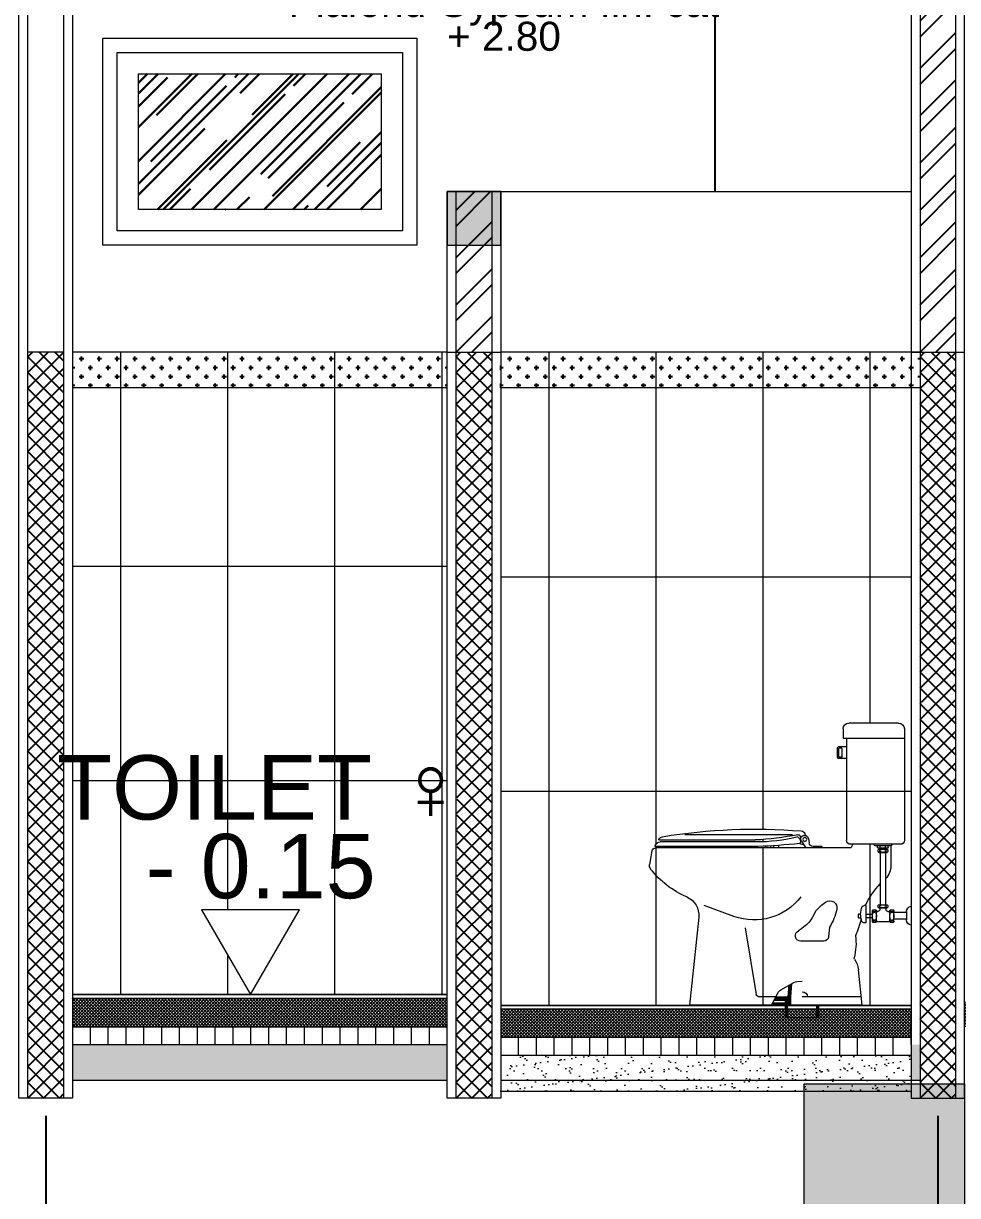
# Model space of a CAD drawing. Header units: inches. Extents: x 249 to 1192, y -18 to 440.
# Drawn here: x 709.244 to 711.862, y 180.354 to 183.638 of the extents above; entities that cross this region are included whole.
import ezdxf
from ezdxf.enums import TextEntityAlignment as Align

# ---------------------------------------------------------------- set-up
doc = ezdxf.new("R2010")
doc.units = ezdxf.units.IN
doc.header["$MEASUREMENT"] = 0
for name, color, linetype, lineweight in [('ARSIR BETON', 8, 'Continuous', 0), ('ARSIR KERAMIK', 66, 'Continuous', 25), ('ARSIR WARNA', 66, 'Continuous', 0), ('BALOK', 3, 'Continuous', 20), ('DIMENSI', 85, 'Continuous', 20), ('DINDING', 6, 'Continuous', 0), ('DINDING2', 137, 'Continuous', 20), ('KACA', 141, 'Continuous', 30), ('KUSEN', 16, 'Continuous', 15), ('LANTAI', 135, 'Continuous', 9), ('SANITAIR', 6, 'Continuous', 9), ('TEXT (KET. RUANG)', 7, 'Continuous', 5), ('TEXT (KETERANGAN)', 7, 'Continuous', 25)]:
    doc.layers.add(name, color=color, linetype=linetype, lineweight=lineweight)
doc.layers.add('ARSIR DINDING', color=64, linetype='Continuous')
doc.layers.add('KOLOM', color=5, linetype='Continuous')
doc.styles.add('ARIAL', font='arial.ttf')
doc.styles.get("Standard").update_dxf_attribs({"font": 'arial.ttf'})
doc.dimstyles.new('UK. GDG PERTEMUAN', dxfattribs={"dimtxt": 0.5, "dimasz": 0.5, "dimexe": 0.5, "dimexo": 0.05, "dimgap": 0.1, "dimtad": 2, "dimdec": 0, "dimlfac": 100, "dimzin": 0, "dimdsep": 46, "dimtxsty": 'Standard', "dimblk": 'OBLIQUE', "dimcen": 0.09, "dimclrd": 8, "dimclre": 256, "dimclrt": 256, "dimadec": 0, "dimazin": 0, "dimtfac": 1, "dimtdec": 0, "dimtofl": 0, "dimtmove": 0, "dimatfit": 3, "dimldrblk": 'OBLIQUE', "dimfxl": 0, "dimtolj": 1, "dimtzin": 0, "dimarcsym": 0})
pattern_1 = [(135, (709.256963, 180.627144), (-0.0220971, -0.0220971), []), (225, (709.256963, 180.627144), (0.0220971, -0.0220971), [])]
pattern_2 = [(90, (709.381963, 180.777144), (-0.05, 3e-18), [])]
pattern_3 = [(45, (709.381963, 180.8271445), (-0.0044194174, 0.0044194174), []), (135, (709.381963, 180.8271445), (-0.0044194174, -0.0044194174), [])]
pattern_4 = [(90, (801.61713, 170.76758), (-0.3, 2e-17), [])]

# ---------------------------------------------------------------- blocks, each defined once
blk = doc.blocks.new('B1')
at = {"layer": 'ARSIR BETON'}
blk.add_hatch(color=256, dxfattribs=at).paths.add_polyline_path([(364.6452, 149.9333), (364.1952, 149.9333), (364.1952, 149.2333), (364.6452, 149.2333)])
at = {"layer": 'BALOK'}
blk.add_lwpolyline([(364.1952, 149.9333), (364.6452, 149.9333), (364.6452, 149.2333), (364.1952, 149.2333)], close=True, dxfattribs=at)
blk = doc.blocks.new('PEIL LANTAI')
at = {"color": 1}
blk.add_lwpolyline([(2106.6594, 1042.5757), (2106.7974, 1042.3367), (2106.9353, 1042.5757)], close=True, dxfattribs=at)
for tag, p in [('RUANG', (2106.8265, 1042.7751)), ('ELEVASI', (2106.8265, 1042.5535))]:
    blk.add_attdef(tag, text='', height=0.1812).set_placement(p, align=Align.BOTTOM_CENTER)
blk = doc.blocks.new('*X374')
at = {"color": 0}
for p, q in [((4.37, 0.98), (4.37, 4.92)), ((4.5, 0.98), (4.5, 4.92)), ((4.62, 0.98), (4.62, 4.92)), ((4.75, 0.98), (4.75, 4.92)), ((4.87, 0.98), (4.87, 4.92)), ((14.25, 0.98), (14.25, 4.92)), ((14.38, 0.98), (14.38, 4.92)), ((14.5, 0.98), (14.5, 4.92)), ((14.62, 0.98), (14.62, 4.92)), ((14.75, 0.98), (14.75, 4.92))]:
    blk.add_line(p, q, dxfattribs=at)
blk = doc.blocks.new('*X375')
at = {"color": 0}
for p, q in [((14.25, 4.92), (14.25, 6.42)), ((14.38, 4.92), (14.38, 6.42)), ((14.5, 4.92), (14.5, 6.42)), ((14.62, 4.92), (14.62, 6.42)), ((14.75, 4.92), (14.75, 6.42))]:
    blk.add_line(p, q, dxfattribs=at)
blk = doc.blocks.new('*X376')
at = {"color": 0}
for p, q in [((215.62, 77.26), (215.62, 77.96)), ((215.75, 77.26), (215.75, 77.96)), ((215.87, 77.26), (215.87, 77.96)), ((216, 77.26), (216, 77.96)), ((216.12, 77.26), (216.12, 77.96)), ((216.25, 77.26), (216.25, 77.96)), ((216.37, 77.26), (216.37, 77.96)), ((216.5, 77.26), (216.5, 77.96)), ((216.62, 77.26), (216.62, 77.96)), ((216.75, 77.26), (216.75, 77.96)), ((216.87, 77.26), (216.87, 77.96)), ((217, 77.26), (217, 77.96)), ((217.12, 77.26), (217.12, 77.96)), ((217.25, 77.26), (217.25, 77.96)), ((217.37, 77.26), (217.37, 77.96)), ((217.5, 77.26), (217.5, 77.96)), ((217.62, 77.26), (217.62, 77.96)), ((217.75, 77.26), (217.75, 77.96)), ((217.87, 77.26), (217.87, 77.96)), ((218, 77.26), (218, 77.96)), ((218.12, 77.26), (218.12, 77.96)), ((218.25, 77.26), (218.25, 77.96)), ((218.37, 77.26), (218.37, 77.96)), ((218.5, 77.26), (218.5, 77.96)), ((218.62, 77.26), (218.62, 77.96)), ((218.75, 77.26), (218.75, 77.96)), ((218.87, 77.26), (218.87, 77.96)), ((219, 77.26), (219, 77.96)), ((219.12, 77.26), (219.12, 77.96)), ((219.25, 77.26), (219.25, 77.96)), ((219.37, 77.26), (219.37, 77.96)), ((219.5, 77.26), (219.5, 77.73)), ((219.62, 77.26), (219.62, 77.48))]:
    blk.add_line(p, q, dxfattribs=at)
blk = doc.blocks.new('*X377')
at = {"color": 0}
for p, q in [((213.5, 83.75), (213.66, 83.9)), ((213.55, 83.44), (213.52, 83.46)), ((213.53, 83.42), (213.88, 83.77)), ((213.55, 83.09), (214.11, 83.65)), ((213.72, 82.91), (213.55, 83.08)), ((213.58, 82.76), (214.32, 83.51)), ((213.9, 82.38), (213.58, 82.69)), ((213.6, 82.43), (214.35, 83.18)), ((214.08, 83.26), (213.63, 83.7)), ((213.63, 82.11), (214.37, 82.85)), ((214.08, 81.85), (213.63, 82.29)), ((213.65, 81.78), (214.4, 82.52)), ((213.72, 81.49), (213.67, 81.54)), ((213.68, 81.45), (214.42, 82.2)), ((213.9, 80.96), (213.7, 81.16)), ((213.71, 81.12), (214.45, 81.87)), ((213.73, 80.79), (214.48, 81.54)), ((214.08, 80.43), (213.73, 80.78)), ((213.76, 80.47), (214.5, 81.21)), ((213.78, 80.14), (214.53, 80.88)), ((214.25, 82.73), (213.81, 83.17)), ((214.25, 81.32), (213.81, 81.76)), ((213.86, 79.87), (214.55, 80.55)), ((214.42, 82.21), (213.99, 82.64)), ((214.43, 80.79), (213.99, 81.23)), ((214.33, 83.36), (214.16, 83.53)), ((214.45, 81.82), (214.16, 82.11)), ((214.57, 80.29), (214.16, 80.7)), ((214.36, 82.97), (214.34, 83)), ((214.48, 81.44), (214.34, 81.58)), ((213.8, 78.39), (215.28, 79.87)), ((213.8, 78.75), (214.92, 79.87)), ((213.8, 79.1), (214.57, 79.87)), ((213.8, 79.45), (214.22, 79.87)), ((213.8, 79.81), (213.86, 79.87)), ((213.8, 78.04), (215.63, 79.87)), ((213.9, 79.55), (213.8, 79.65)), ((214.08, 79.02), (213.8, 79.29)), ((213.8, 77.68), (214.8, 78.68)), ((213.8, 77.33), (214.8, 78.33)), ((213.9, 78.14), (213.8, 78.23)), ((214.08, 77.6), (213.8, 77.88)), ((214.25, 79.9), (213.81, 80.35)), ((214.25, 78.49), (213.81, 78.93)), ((214.07, 77.26), (213.81, 77.52)), ((214.43, 79.37), (213.99, 79.81)), ((214.43, 77.96), (213.99, 78.4)), ((214.08, 77.26), (214.8, 77.98)), ((214.61, 78.84), (214.16, 79.28)), ((214.61, 77.43), (214.16, 77.87)), ((214.22, 79.87), (214.58, 80.23)), ((214.6, 79.91), (214.34, 80.17)), ((214.78, 78.31), (214.34, 78.75)), ((214.42, 77.26), (214.34, 77.34)), ((214.44, 77.26), (214.8, 77.62)), ((214.96, 79.2), (214.52, 79.64)), ((214.8, 77.94), (214.52, 78.22)), ((214.57, 79.87), (214.6, 79.9)), ((214.78, 79.73), (214.64, 79.87)), ((215.04, 78.76), (214.7, 79.11)), ((214.8, 77.59), (214.7, 77.69)), ((214.79, 77.26), (214.8, 77.27)), ((214.88, 78.76), (215.99, 79.87)), ((215.31, 79.55), (215, 79.87)), ((215.49, 79.02), (215.05, 79.46)), ((215.23, 78.76), (216.34, 79.87)), ((215.4, 78.76), (215.23, 78.93)), ((215.84, 79.37), (215.4, 79.81)), ((215.58, 78.76), (216.69, 79.87)), ((216.02, 78.84), (215.58, 79.28)), ((216.37, 79.2), (215.93, 79.64)), ((215.94, 78.76), (217.05, 79.87)), ((216.2, 79.73), (216.06, 79.87)), ((216.46, 78.76), (216.11, 79.11)), ((216.29, 78.76), (217.4, 79.87)), ((216.73, 79.55), (216.41, 79.87)), ((216.91, 79.02), (216.46, 79.46)), ((216.64, 78.76), (217.75, 79.87)), ((216.81, 78.76), (216.64, 78.93)), ((217.26, 79.37), (216.82, 79.81)), ((217.44, 78.84), (216.99, 79.28)), ((217, 78.76), (218.11, 79.87)), ((217.35, 78.76), (218.42, 79.83)), ((217.79, 79.2), (217.35, 79.64)), ((217.61, 79.73), (217.47, 79.87)), ((217.87, 78.76), (217.52, 79.11)), ((217.7, 78.76), (218.54, 79.59)), ((218.14, 79.55), (217.82, 79.87)), ((218.32, 79.02), (217.88, 79.46)), ((218.23, 78.76), (218.05, 78.93)), ((218.06, 78.76), (218.66, 79.36)), ((218.63, 79.41), (218.23, 79.81)), ((218.85, 78.84), (218.41, 79.28)), ((218.41, 78.76), (218.78, 79.13)), ((218.77, 78.76), (218.9, 78.89))]:
    blk.add_line(p, q, dxfattribs=at)
blk = doc.blocks.new('KLOS')
for p, q in [((400.49, 129.24), (400.49, 98)), ((402.14, 130.89), (416.02, 130.89)), ((417.67, 129.24), (417.67, 126.56)), ((400.49, 126.56), (417.67, 126.56)), ((416.67, 126.56), (416.67, 98)), ((416.67, 124.19), (418.93, 124.19)), ((417.95, 121.41), (417.95, 123.7)), ((418.06, 123.81), (418.8, 123.81)), ((418.91, 123.7), (418.91, 121.41)), ((419.2, 121.24), (419.2, 123.92)), ((416.67, 120.96), (418.93, 120.96)), ((418.06, 121.3), (418.8, 121.3)), ((427.4, 98.54), (427.2, 97.33)), ((428.09, 99.36), (428.39, 99.97)), ((429.41, 98.82), (429.72, 99.31)), ((429.93, 98.65), (429.52, 98.34)), ((431.82, 99.57), (462.03, 99.57)), ((401.59, 96.9), (415.57, 96.9)), ((403.98, 96.76), (403.98, 96.9)), ((404.25, 96.48), (408.66, 96.48)), ((404.29, 96.48), (404.29, 90.96)), ((404.99, 95.99), (404.99, 96.48)), ((405.16, 95.83), (407.81, 95.83)), ((407.66, 95.52), (405.35, 95.52)), ((405.65, 95.83), (405.65, 95.52)), ((405.78, 95.83), (405.78, 96.48)), ((407.26, 95.83), (407.26, 96.48)), ((407.36, 95.83), (407.36, 95.52)), ((407.98, 95.99), (407.98, 96.48)), ((408.93, 96.76), (408.93, 96.9)), ((414.94, 96.9), (415.38, 96.05)), ((415.64, 95.89), (470.22, 95.89)), ((423.64, 96.33), (426.02, 96.33)), ((423.64, 96.33), (423.64, 95.89)), ((429.34, 97.78), (428.11, 95.89)), ((429.82, 97.11), (428.66, 96.73)), ((435.76, 96.61), (435.76, 95.89)), ((437.12, 96.52), (437.12, 95.89)), ((438.03, 96.46), (438.03, 95.89)), ((439.38, 96.39), (439.38, 95.89)), ((441.56, 96.29), (470.22, 96.29)), ((442.12, 97.56), (468.95, 97.56)), ((442.26, 98.1), (469.17, 98.1)), ((462.36, 96.29), (462.36, 95.89)), ((463.72, 96.29), (463.72, 95.89)), ((464.63, 96.29), (464.63, 95.89)), ((465.99, 96.29), (465.99, 95.89)), ((407.66, 94.65), (405.35, 94.65)), ((405.76, 94.65), (405.76, 79.98)), ((407.24, 94.65), (407.24, 79.98)), ((471.21, 95.06), (471.9, 91.28)), ((398.61, 79.56), (398.61, 74.21)), ((407.66, 79.98), (405.35, 79.98)), ((407.66, 79.11), (405.35, 79.11)), ((405.65, 79.11), (405.65, 78.67)), ((407.36, 79.11), (407.36, 78.67)), ((411.31, 79.78), (411.78, 79.78)), ((411.31, 79.78), (411.31, 74.9)), ((448.24, 76.7), (456.62, 79.72)), ((399.93, 78.03), (399.93, 75.74)), ((399.93, 77.8), (403.4, 77.8)), ((399.93, 75.96), (403.4, 75.96)), ((403.4, 75.24), (403.4, 78.3)), ((404.55, 75.24), (404.55, 78.3)), ((405.1, 78.12), (404.55, 78.12)), ((408.31, 78.12), (407.91, 78.12)), ((408.31, 75.24), (408.31, 78.3)), ((409.45, 75.24), (409.45, 78.3)), ((409.45, 77.28), (411.31, 77.28)), ((409.45, 76.32), (411.31, 76.32)), ((412.64, 76.18), (413.18, 76.18)), ((413.18, 77.45), (412.74, 77.45)), ((413.34, 76.34), (413.34, 77.29)), ((458.13, 76.52), (460.71, 51.79)), ((408.03, 75.24), (404.83, 75.24)), ((411.31, 74.9), (411.86, 74.9)), ((421.45, 73.7), (421.72, 70.97)), ((441.97, 54.81), (445.01, 73.49)), ((423.09, 69.73), (429.52, 69.73)), ((412.31, 51.79), (413.37, 61.74)), ((430.62, 58.44), (429.11, 58.52)), ((435.13, 56.1), (431.42, 58.21)), ((432.35, 54.13), (432.06, 57.84)), ((433.07, 54.13), (432.81, 57.41)), ((412.57, 54.16), (429.11, 54.14)), ((432.35, 51.79), (432.35, 54.13)), ((436.48, 54.13), (432.35, 54.13)), ((433.25, 48.25), (433.25, 53.13)), ((433.25, 53.13), (436.99, 53.13)), ((437.68, 51.79), (435.84, 55.36)), ((436.48, 54.13), (441.1, 54.12)), ((412.31, 51.79), (460.71, 51.79)), ((423.72, 51.79), (434.5, 51.79)), ((424.98, 48.25), (424.98, 51.79)), ((433.88, 52.41), (437.36, 52.41)), ((424.35, 48.25), (433.88, 48.25))]:
    blk.add_line(p, q)
for points in [[(405.35, 95.52, 0.174842), (405.27, 95.49, 0.104178), (405.2, 95.39, 0.064893), (405.15, 95.26, 0.051045), (405.13, 95.08, 0.051045), (405.15, 94.91, 0.064893), (405.2, 94.78, 0.104178), (405.27, 94.68, 0.174842), (405.35, 94.65, 0.174842), (405.42, 94.68, 0.104178), (405.5, 94.78, 0.064893), (405.55, 94.91, 0.051045), (405.56, 95.08, 0.051045), (405.55, 95.26, 0.064893), (405.5, 95.39, 0.104178), (405.42, 95.49, 0.174842)], [(406.51, 95.52, 0.050362), (406.16, 95.48, 0.064195), (405.89, 95.39, 0.103849), (405.69, 95.23, 0.176597), (405.63, 95.08, 0.176597), (405.69, 94.94, 0.103849), (405.89, 94.78, 0.064195), (406.16, 94.69, 0.050362), (406.51, 94.65, 0.050362), (406.87, 94.69, 0.064195), (407.13, 94.78, 0.103849), (407.34, 94.94, 0.176597), (407.39, 95.08, 0.176597), (407.34, 95.23, 0.103849), (407.13, 95.39, 0.064195), (406.87, 95.48, 0.050362)], [(407.66, 95.52, 0.174842), (407.58, 95.49, 0.104178), (407.5, 95.39, 0.064893), (407.46, 95.26, 0.051045), (407.44, 95.08, 0.051045), (407.46, 94.91, 0.064893), (407.5, 94.78, 0.104178), (407.58, 94.68, 0.174842), (407.66, 94.65, 0.174842), (407.73, 94.68, 0.104178), (407.81, 94.78, 0.064893), (407.85, 94.91, 0.051045), (407.87, 95.08, 0.051045), (407.85, 95.26, 0.064893), (407.81, 95.39, 0.104178), (407.73, 95.49, 0.174842)], [(405.35, 79.98, 0.174842), (405.27, 79.95, 0.104178), (405.2, 79.85, 0.064893), (405.15, 79.72, 0.051045), (405.13, 79.55, 0.051045), (405.15, 79.37, 0.064893), (405.2, 79.24, 0.104178), (405.27, 79.14, 0.174842), (405.35, 79.11, 0.174842), (405.42, 79.14, 0.104178), (405.5, 79.24, 0.064893), (405.55, 79.37, 0.051045), (405.56, 79.55, 0.051045), (405.55, 79.72, 0.064893), (405.5, 79.85, 0.104178), (405.42, 79.95, 0.174842)], [(406.51, 79.98, 0.050362), (406.16, 79.94, 0.064195), (405.89, 79.85, 0.103849), (405.69, 79.69, 0.176597), (405.63, 79.55, 0.176597), (405.69, 79.4, 0.103849), (405.89, 79.24, 0.064195), (406.16, 79.15, 0.050362), (406.51, 79.11, 0.050362), (406.87, 79.15, 0.064195), (407.13, 79.24, 0.103849), (407.34, 79.4, 0.176597), (407.39, 79.55, 0.176597), (407.34, 79.69, 0.103849), (407.13, 79.85, 0.064195), (406.87, 79.94, 0.050362)], [(407.66, 79.98, 0.174842), (407.58, 79.95, 0.104178), (407.5, 79.85, 0.064893), (407.46, 79.72, 0.051045), (407.44, 79.55, 0.051045), (407.46, 79.37, 0.064893), (407.5, 79.24, 0.104178), (407.58, 79.14, 0.174842), (407.66, 79.11, 0.174842), (407.73, 79.14, 0.104178), (407.81, 79.24, 0.064893), (407.85, 79.37, 0.051045), (407.87, 79.55, 0.051045), (407.85, 79.72, 0.064893), (407.81, 79.85, 0.104178), (407.73, 79.95, 0.174842)], [(404.55, 78.3, 0.174842), (404.52, 78.39, 0.104178), (404.38, 78.5, 0.064893), (404.21, 78.56, 0.051045), (403.98, 78.58, 0.051045), (403.74, 78.56, 0.064893), (403.57, 78.5, 0.104178), (403.44, 78.39, 0.174842), (403.4, 78.3, 0.174842), (403.44, 78.2, 0.104178), (403.57, 78.09, 0.064893), (403.74, 78.03, 0.051045), (403.98, 78.01, 0.051045), (404.21, 78.03, 0.064893), (404.38, 78.09, 0.104178), (404.52, 78.2, 0.174842)], [(404.55, 76.75, 0.050362), (404.5, 77.23, 0.064195), (404.38, 77.58, 0.103849), (404.17, 77.85, 0.176597), (403.98, 77.92, 0.176597), (403.78, 77.85, 0.103849), (403.57, 77.58, 0.064195), (403.45, 77.23, 0.050362), (403.4, 76.75, 0.050362), (403.45, 76.28, 0.064195), (403.57, 75.93, 0.103849), (403.78, 75.66, 0.176597), (403.98, 75.59, 0.176597), (404.17, 75.66, 0.103849), (404.38, 75.93, 0.064195), (404.5, 76.28, 0.050362)], [(409.45, 78.3, 0.174842), (409.42, 78.39, 0.104178), (409.29, 78.5, 0.064893), (409.11, 78.56, 0.051045), (408.88, 78.58, 0.051045), (408.65, 78.56, 0.064893), (408.47, 78.5, 0.104178), (408.34, 78.39, 0.174842), (408.31, 78.3, 0.174842), (408.34, 78.2, 0.104178), (408.47, 78.09, 0.064893), (408.65, 78.03, 0.051045), (408.88, 78.01, 0.051045), (409.11, 78.03, 0.064893), (409.29, 78.09, 0.104178), (409.42, 78.2, 0.174842)], [(409.45, 76.75, 0.050362), (409.41, 77.23, 0.064195), (409.29, 77.58, 0.103849), (409.07, 77.85, 0.176597), (408.88, 77.92, 0.176597), (408.69, 77.85, 0.103849), (408.47, 77.58, 0.064195), (408.35, 77.23, 0.050362), (408.31, 76.75, 0.050362), (408.35, 76.28, 0.064195), (408.47, 75.93, 0.103849), (408.69, 75.66, 0.176597), (408.88, 75.59, 0.176597), (409.07, 75.66, 0.103849), (409.29, 75.93, 0.064195), (409.41, 76.28, 0.050362)], [(404.55, 75.24, 0.174842), (404.52, 75.33, 0.104178), (404.38, 75.44, 0.064893), (404.21, 75.5, 0.051045), (403.98, 75.52, 0.051045), (403.74, 75.5, 0.064893), (403.57, 75.44, 0.104178), (403.44, 75.33, 0.174842), (403.4, 75.24, 0.174842), (403.44, 75.14, 0.104178), (403.57, 75.03, 0.064893), (403.74, 74.97, 0.051045), (403.98, 74.95, 0.051045), (404.21, 74.97, 0.064893), (404.38, 75.03, 0.104178), (404.52, 75.14, 0.174842)], [(409.45, 75.24, 0.174842), (409.42, 75.33, 0.104178), (409.29, 75.44, 0.064893), (409.11, 75.5, 0.051045), (408.88, 75.52, 0.051045), (408.65, 75.5, 0.064893), (408.47, 75.44, 0.104178), (408.34, 75.33, 0.174842), (408.31, 75.24, 0.174842), (408.34, 75.14, 0.104178), (408.47, 75.03, 0.064893), (408.65, 74.97, 0.051045), (408.88, 74.95, 0.051045), (409.11, 74.97, 0.064893), (409.29, 75.03, 0.104178), (409.42, 75.14, 0.174842)]]:
    blk.add_lwpolyline(points, format="xyb", close=True)
blk.add_circle((428.38, 98.28), 0.526)
for centre, radius, start, end in [((402.14, 129.24), 1.65, 90, 180), ((416.02, 129.24), 1.65, 0, 90), ((418.06, 123.7), 0.11, 90, 180), ((418.8, 123.7), 0.11, 0, 90), ((418.93, 123.92), 0.275, 0, 90), ((418.06, 121.41), 0.11, 180, 270), ((418.8, 121.41), 0.11, 270, 0), ((418.93, 121.24), 0.275, 270, 0), ((428.45, 98.36), 1.06, 326.4313, 170.587), ((429.46, 99.44), 1.2, 94.2196, 153.8291), ((442.3, -58.59), 159.75, 80.6514, 94.6412), ((430.84, 97.81), 1.23, 112.241, 214.6764), ((430.23, 98.98), 0.599, 77.3147, 147.4894), ((446.3, 179.95), 81.94, 258.7836, 267.1715), ((442.16, 147.83), 50.28, 256.4435, 269.958), ((467.95, 97.57), 1.49, 28.1454, 78.5747), ((401.59, 98), 1.1, 180, 270), ((404.25, 96.76), 0.275, 180, 270), ((405.16, 95.99), 0.165, 180, 270), ((407.81, 95.99), 0.165, 270, 0), ((408.66, 96.76), 0.275, 270, 360), ((415.64, 96.19), 0.3, 207.077, 270), ((415.57, 98), 1.1, 270, 0), ((426.02, 97.52), 1.2, 270, 350.587), ((449.66, 295.46), 199.34, 264.2898, 267.6727), ((468.95, 96.36), 1.2, 60.7713, 90), ((469.17, 98.22), 0.12, 270, 28.1454), ((468.68, 95.88), 1.75, 19.0203, 60.7713), ((470.22, 96.41), 0.12, 270, 19.0203), ((470.22, 94.89), 1, 10.3142, 90), ((409.85, 91), 5.56, 180.417, 222.7003), ((451.51, 105.51), 25.38, 293.0652, 322.2631), ((470.27, 90.98), 1.65, 322.2631, 10.3142), ((391.33, 70.44), 22.13, 24.9542, 44.0405), ((442.6, 92.2), 16.49, 217.488, 290.009), ((463.6, 77.09), 5.5, 113.0652, 185.9544), ((398.32, 77.98), 1.61, 1.9066, 79.3868), ((411.78, 79.23), 0.55, 23.7851, 90), ((407.29, 77.25), 5.46, 338.5533, 23.7851), ((421.38, 79.05), 2.02, 54.3193, 191.4486), ((414.69, 69.16), 13.95, 40.0634, 55.7023), ((398.32, 75.79), 1.61, 280.6132, 358.0934), ((405.1, 78.67), 0.55, 270, 0), ((407.91, 78.67), 0.55, 180, 270), ((546.21, 119.68), 140.65, 198.1546, 200.152), ((413.18, 77.29), 0.165, 0, 90), ((413.18, 76.34), 0.165, 270, 0), ((434.69, 82.09), 15.67, 192.6887, 212.363), ((435.76, 82.43), 11.24, 202.4297, 239.959), ((404.83, 75.51), 0.275, 180, 270), ((408.03, 75.51), 0.275, 270, 0), ((411.86, 75.45), 0.55, 270, 338.5533), ((429.5, 71.28), 1.55, 269.2739, 66.1629), ((429.64, 69.15), 15.6, 172.3685, 194.994), ((423.09, 71.11), 1.37, 185.6507, 270), ((419.83, 60.98), 6.51, 145.1098, 173.2448), ((414.08, 64.98), 0.5, 325.1098, 14.994), ((430.53, 56.65), 1.8, 60.4005, 87.1043), ((434.25, 54.53), 1.8, 27.2582, 60.4005), ((429.13, 54.14), 1.47, 90.6794, 180), ((441.1, 55.02), 0.898, 269.9253, 346.5766)]:
    blk.add_arc(centre, radius, start, end)
at = {"xscale": 0.898366, "yscale": 0.898366, "zscale": 0.898366}
for name, p in [('*X377', (240.28, -17.62)), ('*X375', (420.53, 47.37)), ('*X374', (420.53, 47.37)), ('*X376', (240.28, -17.62))]:
    blk.add_blockref(name, p, dxfattribs=at)
blk = doc.blocks.new('BAHAN')
at = {"layer": 'TEXT (KETERANGAN)', "color": 1}
blk.add_lwpolyline([(707.0317, 209.6948), (707.2312, 209.3492), (706.8322, 209.3492)], close=True, dxfattribs=at)
at = {"layer": 'TEXT (KETERANGAN)', "style": 'ARIAL'}
for tag, p in [('BAHAN', (707.0684, 209.0131)), ('ELEVASI', (707.0684, 208.7382))]:
    blk.add_attdef(tag, text='', height=0.236, dxfattribs=at).set_placement(p, align=Align.BOTTOM_CENTER)
blk = doc.blocks.new('potongan dd')
at = {"layer": 'ARSIR BETON'}
blk.add_hatch(color=256, dxfattribs=at).paths.add_polyline_path([(710.5818, 183.1671), (710.4318, 183.1671), (710.4318, 183.0171), (710.5818, 183.0171)])
h = blk.add_hatch(dxfattribs=at)
h.set_pattern_fill('ANSI37', color=256, scale=0.05, style=0)
h.set_pattern_definition(pattern_3)
h.paths.add_polyline_path([(711.9817, 180.9071), (711.9817, 180.8971), (711.8817, 180.8971), (711.8817, 180.8271), (712.857, 180.8271), (712.857, 180.9071)])
h.paths.add_polyline_path([(710.4318, 180.8271), (710.4318, 180.9071), (709.382, 180.9071), (709.382, 180.8271)])
h = blk.add_hatch(dxfattribs=at)
h.set_pattern_fill('ANSI37', color=256, scale=0.05, style=0)
h.set_pattern_definition(pattern_3)
h.paths.add_polyline_path([(711.9817, 180.9071), (711.9817, 180.8971), (711.8817, 180.8971), (711.8817, 180.8271), (715.4572, 180.8271), (715.4572, 180.9061)])
h.paths.add_polyline_path([(710.4318, 180.8271), (710.4318, 180.9071), (709.382, 180.9071), (709.382, 180.8271)])
h = blk.add_hatch(dxfattribs=at)
h.set_pattern_fill('ANSI37', color=256, scale=0.05, style=0)
h.set_pattern_definition([(45, (710.581764, 180.7971445), (-0.004419417, 0.004419417), []), (135, (710.581764, 180.7971445), (-0.004419417, -0.004419417), [])])
h.paths.add_polyline_path([(711.7317, 180.8771), (710.5818, 180.8771), (710.5818, 180.7971), (711.7317, 180.7971)])
h = blk.add_hatch(dxfattribs=at)
h.set_pattern_fill('_USER', color=256, scale=0.05, angle=90, style=0, pattern_type=0)
h.set_pattern_definition(pattern_2)
h.paths.add_polyline_path([(711.9067, 180.8271), (711.9067, 180.7771), (712.857, 180.7771), (712.857, 180.8271)])
h.paths.add_polyline_path([(710.4318, 180.7771), (710.4318, 180.8271), (709.382, 180.8271), (709.382, 180.7771)])
h = blk.add_hatch(dxfattribs=at)
h.set_pattern_fill('_USER', color=256, scale=0.05, angle=90, style=0, pattern_type=0)
h.set_pattern_definition(pattern_2)
h.paths.add_polyline_path([(711.9067, 180.8271), (711.9067, 180.7771), (715.4572, 180.7771), (715.4572, 180.8271)])
h.paths.add_polyline_path([(711.7317, 180.8271), (711.7317, 180.7771), (711.7567, 180.7771), (711.7567, 180.8271)])
h.paths.add_polyline_path([(710.4318, 180.7771), (710.4318, 180.8271), (709.382, 180.8271), (709.382, 180.7771)])
h = blk.add_hatch(dxfattribs=at)
h.set_pattern_fill('_USER', color=256, scale=0.05, angle=90, style=0, pattern_type=0)
h.set_pattern_definition([(90, (710.581764, 180.747144), (-0.05, 3e-18), [])])
h.paths.add_polyline_path([(711.7317, 180.7971), (710.5818, 180.7971), (710.5818, 180.7471), (711.7317, 180.7471)])
at = {"layer": 'ARSIR DINDING'}
h = blk.add_hatch(dxfattribs=at)
h.set_pattern_fill('ANSI32', color=256, scale=0.25, style=0)
h.set_pattern_definition([(45, (711.75667, 182.71714), (-0.066291, 0.066291), []), (45, (711.80087, 182.71714), (-0.066291, 0.066291), [])])
h.paths.add_polyline_path([(711.8567, 184.3171), (711.7567, 184.3171), (711.7567, 182.7171), (711.8567, 182.7171)])
h = blk.add_hatch(dxfattribs=at)
h.set_pattern_fill('ANSI32', color=256, scale=0.25, style=0)
h.set_pattern_definition([(45, (710.45676, 182.71714), (-0.066291, 0.066291), []), (45, (710.50096, 182.71714), (-0.066291, 0.066291), [])])
h.paths.add_polyline_path([(710.5568, 183.1671), (710.4568, 183.1671), (710.4568, 182.7171), (710.5568, 182.7171)])
h = blk.add_hatch(dxfattribs=at)
h.set_pattern_fill('ANSI37', color=256, scale=0.25, angle=90, style=0)
h.set_pattern_definition(pattern_1)
h.paths.add_polyline_path([(709.357, 182.7171), (709.257, 182.7171), (709.257, 180.6271), (709.357, 180.6271)])
h = blk.add_hatch(dxfattribs=at)
h.set_pattern_fill('ANSI37', color=256, scale=0.25, angle=90, style=0)
h.set_pattern_definition(pattern_1)
h.paths.add_polyline_path([(709.357, 182.7171), (709.257, 182.7171), (709.257, 180.6271), (709.357, 180.6271)])
h = blk.add_hatch(dxfattribs=at)
h.set_pattern_fill('ANSI37', color=256, scale=0.25, angle=90, style=0)
h.set_pattern_definition([(135, (710.456764, 180.627144), (-0.0220971, -0.0220971), []), (225, (710.456764, 180.627144), (0.0220971, -0.0220971), [])])
h.paths.add_polyline_path([(710.5568, 182.7171), (710.4568, 182.7171), (710.4568, 181.7367), (710.4665, 181.7355), (710.4568, 181.7346), (710.4568, 181.7121), (710.4665, 181.7109), (710.4568, 181.71), (710.4568, 181.6013), (710.4665, 181.6001), (710.4568, 181.5992), (710.4568, 181.4732), (710.4593, 181.4732), (710.4593, 181.4416), (710.4568, 180.6271), (710.5568, 180.6271), (710.5568, 181.7328), (710.5423, 181.7342), (710.5568, 181.7357), (710.5568, 181.7529), (710.5423, 181.7543), (710.5568, 181.7558)])
h = blk.add_hatch(dxfattribs=at)
h.set_pattern_fill('ANSI37', color=256, scale=0.25, angle=90, style=0)
h.set_pattern_definition([(135, (711.75667, 180.627144), (-0.0220971, -0.0220971), []), (225, (711.75667, 180.627144), (0.0220971, -0.0220971), [])])
h.paths.add_polyline_path([(711.8567, 182.7171), (711.7567, 182.7171), (711.7567, 181.7367), (711.7664, 181.7355), (711.7567, 181.7346), (711.7567, 181.7121), (711.7664, 181.7109), (711.7567, 181.71), (711.7567, 181.6013), (711.7664, 181.6001), (711.7567, 181.5992), (711.7567, 181.4732), (711.7592, 181.4732), (711.7592, 181.4416), (711.7567, 180.6271), (711.8567, 180.6271), (711.8567, 181.7328), (711.8422, 181.7342), (711.8567, 181.7357), (711.8567, 181.7529), (711.8422, 181.7543), (711.8567, 181.7558)])
at = {"layer": 'ARSIR KERAMIK'}
h = blk.add_hatch(dxfattribs=at)
h.set_pattern_fill('CROSS', color=256, scale=0.1, angle=90, style=0)
h.set_pattern_definition([(90, (709.381963, 182.617144), (-0.025, 0.025), [0.0125, -0.0375]), (180, (709.388213, 182.623394), (-0.025, -0.025), [0.0125, -0.0375])])
h.paths.add_polyline_path([(711.7567, 182.7171), (711.1822, 182.7171), (711.1822, 182.6171), (711.7567, 182.6171)])
h.paths.add_polyline_path([(710.5818, 182.7171), (710.5818, 182.6171), (711.1822, 182.6171), (711.1822, 182.7171)])
h.paths.add_polyline_path([(710.4318, 182.6171), (710.4318, 182.7171), (709.382, 182.7171), (709.382, 182.6171)])
at = {"layer": 'ARSIR WARNA'}
h = blk.add_hatch(dxfattribs=at)
h.set_pattern_fill('AR-SAND', color=256, scale=0.025, style=0)
h.set_pattern_definition([(37.5, (709.381963, 180.677144), (-0.00157483, 0.0481706), [0, -0.038, 0, -0.0425, 0, -0.040625]), (7.5, (709.38196, 180.677144), (0.0442444, 0.0705537), [0, -0.0205, 0, -0.03425, 0, -0.013125]), (327.5, (709.351213, 180.677144), (0.07785355, 0.0001415), [0, -0.0125, 0, -0.045, 0, -0.05875]), (317.5, (709.35121, 180.677144), (0.0751532, 0.0219419), [0, -0.00625, 0, -0.0295, 0, -0.03375])])
h.paths.add_polyline_path([(711.9067, 180.7771), (711.9067, 180.6771), (712.857, 180.6771), (712.857, 180.7771)])
h.paths.add_polyline_path([(710.4318, 180.6771), (710.4318, 180.7771), (709.382, 180.7771), (709.382, 180.6771)])
h = blk.add_hatch(dxfattribs=at)
h.set_pattern_fill('AR-SAND', color=256, scale=0.025, style=0)
h.set_pattern_definition([(37.5, (709.381963, 180.677144), (-0.00157483, 0.0481706), [0, -0.038, 0, -0.0425, 0, -0.040625]), (7.5, (709.38196, 180.677144), (0.0442444, 0.07055365), [0, -0.0205, 0, -0.03425, 0, -0.013125]), (327.5, (709.351213, 180.677144), (0.07785355, 0.00014148), [0, -0.0125, 0, -0.045, 0, -0.05875]), (317.5, (709.35121, 180.677144), (0.0751532, 0.0219419), [0, -0.00625, 0, -0.0295, 0, -0.03375])])
h.paths.add_polyline_path([(711.9067, 180.7771), (711.9067, 180.6771), (715.4572, 180.6771), (715.4572, 180.7771)])
h.paths.add_polyline_path([(711.7317, 180.7771), (711.7317, 180.6771), (711.7567, 180.6771), (711.7567, 180.7771)])
h.paths.add_polyline_path([(710.4318, 180.6771), (710.4318, 180.7771), (709.382, 180.7771), (709.382, 180.6771)])
h = blk.add_hatch(dxfattribs=at)
h.set_pattern_fill('AR-SAND', color=256, scale=0.025, style=0)
h.set_pattern_definition([(37.5, (710.581764, 180.647144), (-0.0015748, 0.0481706), [0, -0.038, 0, -0.0425, 0, -0.040625]), (7.5, (710.581764, 180.647144), (0.0442444, 0.0705537), [0, -0.0205, 0, -0.03425, 0, -0.013125]), (327.5, (710.551014, 180.647144), (0.0778535, 0.0001415), [0, -0.0125, 0, -0.045, 0, -0.05875]), (317.5, (710.551014, 180.647144), (0.075153, 0.021942), [0, -0.00625, 0, -0.0295, 0, -0.03375])])
h.paths.add_polyline_path([(711.7317, 180.7471), (710.5818, 180.7471), (710.5818, 180.6471), (711.7317, 180.6471)])
at = {"layer": 'KACA'}
h = blk.add_hatch(dxfattribs=at)
h.set_pattern_fill('AR-RROOF', color=256, scale=0.1, angle=45, style=0)
h.set_pattern_definition([(45, (705.75625, 181.21714), (0.0848528, 0.2262742), [1.5, -0.2, 0.5, -0.1]), (45, (705.81494, 181.34655), (-0.164756, 0.0233345), [0.3, -0.033, 0.6, -0.075]), (45, (705.7315, 181.312604), (0.3203194, 0.4150717), [0.8, -0.14, 0.4, -0.1])])
h.paths.add_polyline_path([(709.5668, 183.1171), (710.247, 183.1171), (710.247, 183.4971), (709.5668, 183.4971)])
at = {"layer": 'LANTAI'}
h = blk.add_hatch(dxfattribs=at)
h.set_pattern_fill('_USER', color=256, scale=0.3, angle=90, style=0, pattern_type=0)
h.set_pattern_definition(pattern_4)
h.paths.add_polyline_path([(711.1822, 182.7171), (709.382, 182.7171), (709.382, 182.6171), (711.1822, 182.6171)])
h.paths.add_polyline_path([(711.7567, 182.7171), (711.1822, 182.7171), (711.1822, 182.6171), (711.7567, 182.6171)])
h = blk.add_hatch(dxfattribs=at)
h.set_pattern_fill('_USER', color=256, scale=0.3, angle=90, style=0, pattern_type=0)
h.set_pattern_definition(pattern_4)
h.paths.add_polyline_path([(710.4318, 182.6171), (709.382, 182.6171), (709.382, 180.9171), (709.8803, 180.9171), (709.743, 181.1551), (710.0177, 181.1551), (709.8803, 180.9171), (710.4318, 180.9171)])
h.paths.add_polyline_path([(711.7317, 182.6171), (710.5818, 182.6171), (710.5818, 180.8871), (711.341, 180.8871), (711.3594, 180.9229, -0.145627), (711.3665, 180.9303), (711.3972, 180.9477), (711.3943, 180.9106), (711.3943, 180.8871), (711.7317, 180.8871), (711.7317, 181.1114, -0.351568), (711.7186, 181.1267), (711.7186, 181.1486, -0.370375), (711.7317, 181.1649)])
h.paths.add_polyline_path([(711.6721, 181.1217), (711.6715, 181.1217, 0.114518), (711.674, 181.1196, -0.176582)], flags=16)
h.paths.add_polyline_path([(711.68, 181.1478, 0.637438), (711.675, 181.1455), (711.6733, 181.1305, 0.165432), (711.6761, 181.1259, 0.176597), (711.6781, 181.1252, 0.414214), (711.6811, 181.1282), (711.6828, 181.1432, 0.163892)], flags=16)
h.paths.add_polyline_path([(711.6757, 181.1549, -0.164012), (711.6829, 181.1536, -0.600688), (711.6833, 181.151, -0.113511), (711.6804, 181.1496, -0.128758), (711.6746, 181.15, -0.244752), (711.6719, 181.1527, -0.159072)], flags=16)
h.paths.add_polyline_path([(711.631, 181.1478, 0.637438), (711.626, 181.1455), (711.6243, 181.1305, 0.165432), (711.6271, 181.1259, 0.176597), (711.629, 181.1252, 0.414214), (711.632, 181.1282), (711.6337, 181.1432, 0.163892)], flags=16)
h.paths.add_polyline_path([(711.661, 181.3187, 0.176597), (711.6615, 181.3201, 0.414214), (711.6592, 181.3224), (711.6479, 181.3237, 0.165432), (711.6445, 181.3216, 0.637438), (711.6462, 181.3179), (711.6575, 181.3166, 0.163892)], flags=0)
h.paths.add_polyline_path([(711.4241, 181.3757, -0.266124), (711.4339, 181.369), (711.4369, 181.3629, -0.2711), (711.4438, 181.3547), (711.4458, 181.3426, 0.366874), (711.4576, 181.3325), (711.4814, 181.3325), (711.4814, 181.3281), (711.5614, 181.3281, 0.281667), (711.564, 181.3298), (711.5684, 181.3383), (711.5621, 181.3383, -0.414214), (711.5511, 181.3493), (711.5511, 181.5789), (711.5258, 181.5789), (711.5258, 181.6112), (711.5511, 181.6112), (711.5511, 181.6348), (711.5411, 181.6348), (711.5411, 181.6617, -0.414214), (711.5576, 181.6781), (711.6964, 181.6781, -0.414214), (711.7129, 181.6617), (711.7129, 181.3493, -0.414214), (711.7019, 181.3383), (711.678, 181.3383), (711.678, 181.3341), (711.675, 181.3341), (711.675, 181.2797, -0.190386), (711.6602, 181.2416), (711.6602, 181.1691), (711.6653, 181.1691, -0.211029), (711.666, 181.1621, -0.180791), (711.6647, 181.1604), (711.6443, 181.1604), (711.6443, 181.156, -0.414214), (711.6388, 181.1505), (711.6338, 181.1505, -0.18783), (711.6255, 181.15, -0.244752), (711.6229, 181.1527, -0.159072), (711.6267, 181.1549, -0.128758), (711.6325, 181.1545, -0.335537), (711.6354, 181.1505), (711.6388, 181.1505, 0.414214), (711.6443, 181.156), (711.6443, 181.1604), (711.6403, 181.1604, -0.211029), (711.6396, 181.1674, -0.180791), (711.6409, 181.1691), (711.6454, 181.1691), (711.6454, 181.2276, 0.081056), (711.6047, 181.169), (711.6047, 181.1183), (711.5992, 181.1183, -0.308372), (711.5941, 181.1218, -0.044256), (711.5914, 181.1311), (711.5844, 181.1311), (711.5844, 181.1438), (711.5904, 181.1438, -0.094752), (711.595, 181.1638, -0.297234), (711.6, 181.1671), (711.6038, 181.1671, -0.083473), (711.6454, 181.2276), (711.6424, 181.317, -0.635047), (711.6405, 181.3161, -0.104178), (711.6397, 181.3171, -0.064893), (711.6393, 181.3184, -0.198661), (711.6405, 181.3249, -0.284003), (711.643, 181.3228, -0.155601), (711.643, 181.3175, -0.281596), (711.6405, 181.3154, -0.225593), (711.6396, 181.3228, -0.497679), (711.6403, 181.3277, -0.524776), (711.6381, 181.3292), (711.6381, 181.3341), (711.6285, 181.3341), (711.6285, 181.3383), (711.5684, 181.3383), (711.5632, 181.3281), (711.058, 181.3281), (711.058, 181.3322), (711.014, 181.3322, -0.208755), (711.0225, 181.3433, -0.12823), (711.0283, 181.3448), (711.2966, 181.3448, 0.059037), (711.4141, 181.3589, -0.110998), (711.4185, 181.3558), (711.4227, 181.3527, -0.116467), (711.4237, 181.3575), (711.4206, 181.3624, 0.302195), (711.4145, 181.365, -0.036708), (711.2953, 181.3503), (711.0243, 181.3503, -0.277545), (711.0364, 181.3599, -0.060946)], flags=16)
h.paths.add_polyline_path([(711.5383, 181.6074), (711.5383, 181.5822), (711.5288, 181.5822), (711.5288, 181.6074)], flags=0)
h.paths.add_polyline_path([(711.4393, 181.3521, -1), (711.4288, 181.3521, -1)], flags=0)
h.paths.add_polyline_path([(711.666, 181.3175, -0.281596), (711.6636, 181.3154, -0.225593), (711.6626, 181.3228, -0.326195), (711.6656, 181.3249), (711.665, 181.325, -0.229219)], flags=0)
h.paths.add_polyline_path([(711.4923, 181.1762, -0.700054), (711.5236, 181.1548, -0.084448), (711.5033, 181.1063), (711.5006, 181.079, -0.385614), (711.487, 181.0666), (711.423, 181.0666, -0.816227), (711.4165, 181.0963, 0.16524), (711.4641, 181.1507, -0.068334)], flags=16)
h.paths.add_polyline_path([(711.6492, 181.1687, -0.050362), (711.6527, 181.1691, -0.076347), (711.658, 181.1682, -0.213315), (711.6619, 181.1648, -0.173845), (711.6589, 181.1617, -0.064195), (711.6563, 181.1608, -0.050362), (711.6527, 181.1604, -0.076347), (711.6474, 181.1613, -0.213315), (711.6435, 181.1648, -0.173845), (711.6465, 181.1678, -0.064195)], flags=0)
h.paths.add_polyline_path([(711.6267, 181.1243, -0.128758), (711.6325, 181.1239, -0.244752), (711.6352, 181.1212, -0.159072), (711.6313, 181.119, -0.128758), (711.6255, 181.1194, -0.244752), (711.6229, 181.1221, -0.159072)], flags=16)
h.paths.add_polyline_path([(709.2789, 181.2938), (710.5396, 181.2938), (710.5396, 181.6521), (709.2789, 181.6521)], flags=9)
h.paths.add_polyline_path([(709.541, 181.1372), (710.2776, 181.1372), (710.2776, 181.4136), (709.541, 181.4136)], flags=24)
h = blk.add_hatch(dxfattribs=at)
h.set_pattern_fill('_USER', color=256, scale=0.6, style=0, pattern_type=0)
h.set_pattern_definition([(0, (709.2789, 180.91714), (0, 0.6), [])])
h.paths.add_polyline_path([(710.4318, 182.6171), (709.382, 182.6171), (709.382, 180.9171), (709.8803, 180.9171), (709.743, 181.1551), (710.0177, 181.1551), (709.8803, 180.9171), (710.4318, 180.9171)])
h = blk.add_hatch(dxfattribs=at)
h.set_pattern_fill('_USER', color=256, scale=0.6, style=0, pattern_type=0)
h.set_pattern_definition([(0, (710.58176, 180.88714), (0, 0.6), [])])
h.paths.add_polyline_path([(711.1822, 182.6171), (710.5818, 182.6171), (710.5818, 180.8871), (711.1822, 180.8871)])
h.paths.add_polyline_path([(711.7317, 182.6171), (711.1822, 182.6171), (711.1822, 180.8871), (711.7317, 180.8871)])
h = blk.add_hatch(dxfattribs=at)
h.set_pattern_fill('_USER', color=256, scale=0.3, angle=90, style=0, pattern_type=0)
h.set_pattern_definition(pattern_4)
h.paths.add_polyline_path([(713.4769, 182.6171), (712.857, 182.6171), (712.857, 180.9171), (713.007, 180.9171), (713.4769, 180.9171)])
h.paths.add_polyline_path([(714.3069, 182.6171), (714.1569, 182.6171), (714.1569, 180.9171), (714.3069, 180.9171)])
h.paths.add_polyline_path([(715.4572, 182.2124), (714.9869, 182.2124), (714.9869, 180.9171), (715.3558, 180.9171), (715.4572, 181.0409)])
h.paths.add_polyline_path([(715.4572, 182.5108), (715.1051, 182.6171), (714.9869, 182.6171), (714.9869, 182.2124), (715.4572, 182.2124)])
h.paths.add_polyline_path([(715.4572, 182.6171), (715.1051, 182.6171), (715.4572, 182.5108)], flags=17)
h.paths.add_polyline_path([(711.8477, 181.3168), (713.1048, 181.3168), (713.1048, 181.6642), (711.8477, 181.6642)], flags=9)
h = blk.add_hatch(dxfattribs=at)
h.set_pattern_fill('_USER', color=256, scale=0.6, style=0, pattern_type=0)
h.set_pattern_definition([(0, (711.8477, 180.91714), (0, 0.6), [])])
h.paths.add_polyline_path([(713.4769, 182.6171), (712.857, 182.6171), (712.857, 180.9171), (713.007, 180.9171), (713.4769, 180.9171)])
h.paths.add_polyline_path([(714.3069, 182.6171), (714.1569, 182.6171), (714.1569, 180.9171), (714.3069, 180.9171)])
h.paths.add_polyline_path([(715.4572, 182.5108), (715.1051, 182.6171), (714.9869, 182.6171), (714.9869, 182.2124), (715.4572, 182.2124)])
h.paths.add_polyline_path([(715.4572, 182.6171), (715.1051, 182.6171), (715.4572, 182.5108)], flags=17)
h.paths.add_polyline_path([(715.4572, 182.2124), (714.9869, 182.2124), (714.9869, 180.9171), (715.3558, 180.9171), (715.4572, 181.0409)])
h.paths.add_polyline_path([(715.4572, 181.0409), (715.3558, 180.9171), (715.4572, 180.9171)], flags=17)
h.paths.add_polyline_path([(711.8477, 181.3168), (713.1048, 181.3168), (713.1048, 181.6642), (711.8477, 181.6642)], flags=9)
at = {"layer": 'BALOK'}
blk.add_lwpolyline([(710.4318, 183.0171), (710.5818, 183.0171), (710.5818, 183.1671), (710.4318, 183.1671), (710.4318, 183.0171)], dxfattribs=at)
at = {"layer": 'DIMENSI'}
for points in [[(709.382, 180.9071), (710.4318, 180.9071)], [(709.382, 180.9071), (710.4318, 180.9071)], [(710.5818, 180.8771), (711.7317, 180.8771)], [(710.4318, 180.8271), (709.382, 180.8271)], [(710.4318, 180.8271), (709.382, 180.8271)], [(711.7317, 180.7971), (710.5818, 180.7971)]]:
    blk.add_lwpolyline(points, dxfattribs=at)
at = {"layer": 'DINDING'}
blk.add_lwpolyline([(709.232, 185.1921), (709.382, 185.1921), (709.382, 180.6271), (709.232, 180.6271)], close=True, dxfattribs=at)
blk.add_lwpolyline([(709.232, 185.1921), (709.382, 185.1921), (709.382, 180.6271), (709.232, 180.6271)], close=True, dxfattribs=at)
for points in [[(711.7317, 184.3171), (711.7317, 180.6271), (711.8817, 180.6271), (711.8817, 184.3171)], [(710.5818, 183.1671), (710.5818, 180.6271), (710.4318, 180.6271), (710.4318, 183.1671)], [(710.4318, 183.1671), (711.7317, 183.1671)], [(709.357, 182.7171), (709.257, 182.7171)], [(709.357, 182.7171), (709.257, 182.7171)], [(710.4318, 182.7171), (710.5818, 182.7171)], [(711.7317, 182.7171), (711.8817, 182.7171)]]:
    blk.add_lwpolyline(points, dxfattribs=at)
at = {"layer": 'DINDING2'}
blk.add_lwpolyline([(709.257, 185.1921), (709.357, 185.1921), (709.357, 180.6271), (709.257, 180.6271)], close=True, dxfattribs=at)
blk.add_lwpolyline([(709.257, 185.1921), (709.357, 185.1921), (709.357, 180.6271), (709.257, 180.6271)], close=True, dxfattribs=at)
for points in [[(711.7567, 184.3171), (711.7567, 180.6271), (711.8567, 180.6271), (711.8567, 183.0438)], [(711.8567, 183.0438), (711.8567, 184.3171)], [(710.5568, 183.1671), (710.5568, 180.6271), (710.4568, 180.6271), (710.4568, 183.1671)]]:
    blk.add_lwpolyline(points, dxfattribs=at)
at = {"layer": 'KOLOM'}
blk.add_lwpolyline([(711.8822, 185.1921), (711.1822, 185.1921), (711.1822, 183.1671)], dxfattribs=at)
at = {"layer": 'KUSEN'}
for points in [[(709.4668, 183.5971), (710.347, 183.5971), (710.347, 183.0171), (709.4668, 183.0171)], [(709.5068, 183.5571), (710.307, 183.5571), (710.307, 183.0571), (709.5068, 183.0571)], [(709.5668, 183.4971), (710.247, 183.4971), (710.247, 183.1171), (709.5668, 183.1171)]]:
    blk.add_lwpolyline(points, close=True, dxfattribs=at)
at = {"layer": 'LANTAI'}
for points in [[(710.4318, 182.7171), (709.382, 182.7171)], [(711.7567, 182.7171), (710.5818, 182.7171)], [(710.4318, 182.6171), (709.382, 182.6171)], [(711.7567, 182.6171), (710.5818, 182.6171)], [(709.382, 180.9171), (710.4318, 180.9171)], [(710.4318, 180.9171), (709.382, 180.9171), (709.382, 180.6771), (710.4318, 180.6771)], [(709.382, 180.9171), (710.4318, 180.9171)], [(710.4318, 180.9171), (709.382, 180.9171), (709.382, 180.6771), (710.4318, 180.6771)], [(709.382, 180.9071), (710.4318, 180.9071)], [(709.382, 180.9071), (710.4318, 180.9071)], [(709.382, 180.9071), (710.4318, 180.9071)], [(709.382, 180.9071), (710.4318, 180.9071)], [(710.5818, 180.8871), (711.7317, 180.8871)], [(711.7317, 180.8871), (710.5818, 180.8871)], [(710.5818, 180.8771), (711.7317, 180.8771)], [(710.5818, 180.8771), (711.7317, 180.8771)], [(709.382, 180.8271), (710.4318, 180.8271)], [(709.382, 180.8271), (710.4318, 180.8271)], [(709.382, 180.7771), (710.4318, 180.7771)], [(709.382, 180.7771), (710.4318, 180.7771)], [(710.5818, 180.7471), (711.7317, 180.7471)], [(710.5818, 180.6771), (711.7567, 180.6771)], [(710.5818, 180.6471), (711.7317, 180.6471)]]:
    blk.add_lwpolyline(points, dxfattribs=at)
blk.add_blockref('B1', (347.2365, 30.7338))
blk.add_blockref('B1', (347.2365, 30.7338))
at = {"layer": 'DIMENSI', "xscale": 0.3448624477551334, "yscale": 0.3448624477551334, "zscale": 0.3448624477551334}
blk.add_blockref('BAHAN', (466.7495, 111.5513), dxfattribs=at).add_auto_attribs({'ELEVASI': '+ 2.80', 'BAHAN': 'Plafond Gypsum fin. cat'})
at = {"layer": 'SANITAIR', "xscale": -0.01, "yscale": 0.01, "zscale": 0.01}
blk.add_blockref('KLOS', (715.7178, 180.3693), dxfattribs=at)
at = {"layer": 'TEXT (KET. RUANG)', "xscale": 0.9955542406471944, "yscale": 0.9955542406471944, "zscale": 0.9955542406471944}
blk.add_blockref('PEIL LANTAI', (-1387.5507, -856.7856), dxfattribs=at).add_auto_attribs({'ELEVASI': '- 0.15', 'RUANG': 'TOILET ♀'})
blk = doc.blocks.new('_Oblique')
at = {"color": 0, "linetype": 'ByBlock', "lineweight": -2}
blk.add_line((-0.5, -0.5), (0.5, 0.5), dxfattribs=at)
blk = doc.blocks.new('*D290')
at = {"layer": 'DEFPOINTS', "color": 0}
for p in [(711.8067, 180.6271), (712.932, 180.6271), (712.932, 180.0375)]:
    blk.add_point(p, dxfattribs=at)
at = {"layer": 'DIMENSI', "lineweight": -2}
for p, q in [((711.8067, 180.5771), (711.8067, 179.5375)), ((712.932, 180.5771), (712.932, 179.5375))]:
    blk.add_line(p, q, dxfattribs=at)
at = {"layer": 'DIMENSI', "color": 8, "lineweight": -2}
blk.add_line((711.8067, 180.0375), (712.932, 180.0375), dxfattribs=at)
at = {"layer": 'DIMENSI', "color": 8, "lineweight": -2, "xscale": 0.5, "yscale": 0.5, "zscale": 0.5, "rotation": 180}
blk.add_blockref('_Oblique', (711.8067, 180.0375), dxfattribs=at)
at = {"layer": 'DIMENSI', "color": 8, "lineweight": -2, "xscale": 0.5, "yscale": 0.5, "zscale": 0.5}
blk.add_blockref('_Oblique', (712.932, 180.0375), dxfattribs=at)
at = {"layer": 'DIMENSI', "insert": (712.3694, 179.7588), "char_height": 0.35, "attachment_point": 5}
blk.add_mtext('\\A1;112.5', dxfattribs=at)
blk = doc.blocks.new('*D293')
at = {"layer": 'DEFPOINTS', "color": 0}
for p in [(709.307, 180.6271), (711.8067, 180.6271), (709.307, 180.0375)]:
    blk.add_point(p, dxfattribs=at)
at = {"layer": 'DIMENSI', "lineweight": -2}
for p, q in [((709.307, 180.5771), (709.307, 179.5375)), ((711.8067, 180.5771), (711.8067, 179.5375))]:
    blk.add_line(p, q, dxfattribs=at)
at = {"layer": 'DIMENSI', "color": 8, "lineweight": -2}
blk.add_line((711.8067, 180.0375), (709.307, 180.0375), dxfattribs=at)
at = {"layer": 'DIMENSI', "color": 8, "lineweight": -2, "xscale": 0.5, "yscale": 0.5, "zscale": 0.5, "rotation": 180}
blk.add_blockref('_Oblique', (709.307, 180.0375), dxfattribs=at)
at = {"layer": 'DIMENSI', "color": 8, "lineweight": -2, "xscale": 0.5, "yscale": 0.5, "zscale": 0.5}
blk.add_blockref('_Oblique', (711.8067, 180.0375), dxfattribs=at)
at = {"layer": 'DIMENSI', "insert": (710.5568, 179.7588), "char_height": 0.35, "attachment_point": 5}
blk.add_mtext('\\A1;250.0', dxfattribs=at)
blk = doc.blocks.new('*D294')
at = {"layer": 'DEFPOINTS', "color": 0}
for p in [(703.5322, 180.6671), (709.307, 180.6271), (703.5322, 180.0375)]:
    blk.add_point(p, dxfattribs=at)
at = {"layer": 'DIMENSI', "lineweight": -2}
for p, q in [((703.5322, 180.6171), (703.5322, 179.5375)), ((709.307, 180.5771), (709.307, 179.5375))]:
    blk.add_line(p, q, dxfattribs=at)
at = {"layer": 'DIMENSI', "color": 8, "lineweight": -2}
blk.add_line((709.307, 180.0375), (703.5322, 180.0375), dxfattribs=at)
at = {"layer": 'DIMENSI', "color": 8, "lineweight": -2, "xscale": 0.5, "yscale": 0.5, "zscale": 0.5, "rotation": 180}
blk.add_blockref('_Oblique', (703.5322, 180.0375), dxfattribs=at)
at = {"layer": 'DIMENSI', "color": 8, "lineweight": -2, "xscale": 0.5, "yscale": 0.5, "zscale": 0.5}
blk.add_blockref('_Oblique', (709.307, 180.0375), dxfattribs=at)
at = {"layer": 'DIMENSI', "insert": (706.4196, 179.7595), "char_height": 0.35, "attachment_point": 5}
blk.add_mtext('\\A1;577.5', dxfattribs=at)

msp = doc.modelspace()

# ---------------------------------------------------------------- block references
msp.add_blockref('potongan dd', (0, 0))

# ---------------------------------------------------------------- dimensions: what is measured, and where the dimension line sits
at = {"layer": 'DIMENSI'}
for base, p1, p2, picture, middle in [((703.5322, 180.0375), (709.307, 180.6271), (703.5322, 180.6671), '*D294', (706.4196, 179.7595)), ((709.307, 180.0375), (711.8067, 180.6271), (709.307, 180.6271), '*D293', (710.5568, 179.7588))]:
    dim = msp.add_linear_dim(base=base, p1=p1, p2=p2, dimstyle='UK. GDG PERTEMUAN', override={"dimtxt": 0.35, "dimdec": 1}, dxfattribs=at)
    dim.commit()
    dim.dimension.update_dxf_attribs({"geometry": picture, "text_midpoint": middle})
dim = msp.add_linear_dim(base=(712.932, 180.0375), p1=(711.8067, 180.6271), p2=(712.932, 180.6271), dimstyle='UK. GDG PERTEMUAN', override={"dimtxt": 0.35, "dimdec": 1}, dxfattribs=at)
dim.commit()
dim.dimension.update_dxf_attribs({"geometry": '*D290', "text_midpoint": (712.3694, 180.0375), "dimtype": 160})

doc.saveas('drawing.dxf')
